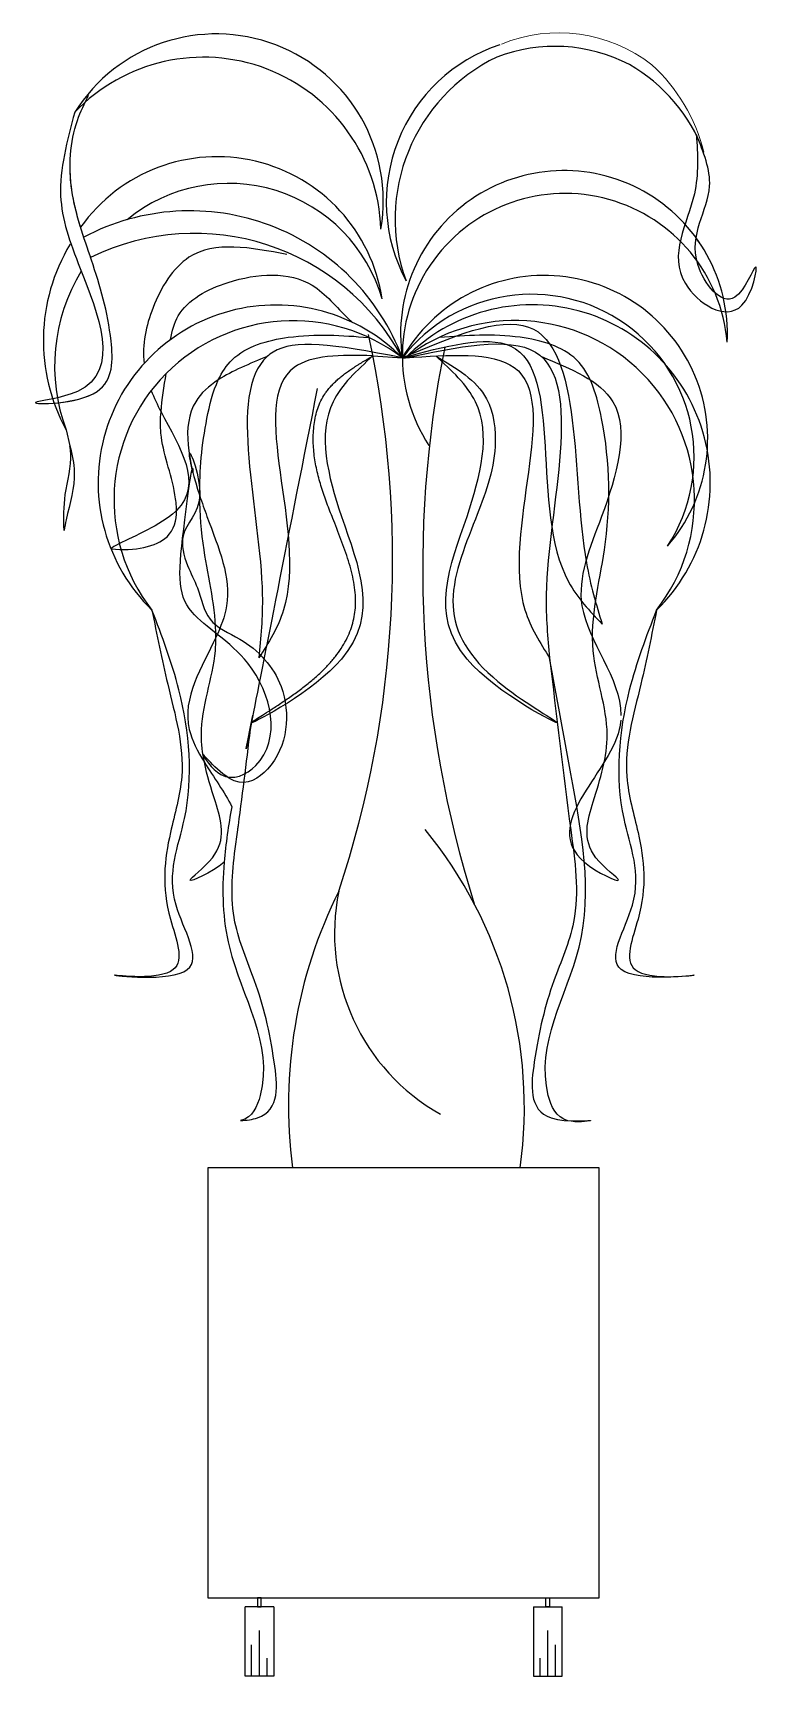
# Model space of a CAD drawing. Header units: millimetres. Extents: x 256.23 to 256.7, y 2604.13 to 2605.18.
import ezdxf

# ---------------------------------------------------------------- set-up
doc = ezdxf.new("R2010")
doc.units = ezdxf.units.MM
doc.header["$LTSCALE"] = 10
doc.layers.add('Vegetais', color=94, linetype='Continuous')

msp = doc.modelspace()

# ---------------------------------------------------------------- linework, layer by layer
at = {"layer": 'Vegetais'}
for p, q in [((256.4501590848503, 2604.973371509216), (256.46900298419, 2604.972124982212)), ((256.46900298419, 2604.972124982212), (256.471130619177, 2604.972158191827)), ((256.254099993424, 2604.926198795228), (256.2565459874612, 2604.915811193988))]:
    msp.add_line(p, q, dxfattribs=at)
at = {"layer": 'Vegetais', "color": 2}
for p, q in [((256.3447855938049, 2604.454464180352), (256.3447855938049, 2604.179464180353)), ((256.5947855938049, 2604.454464180352), (256.3447855938049, 2604.454464180352)), ((256.5947855938049, 2604.179464180353), (256.5947855938049, 2604.454464180352)), ((256.3447855938049, 2604.179464180353), (256.5947855938049, 2604.179464180353)), ((256.3764788626565, 2604.179464171852), (256.3764788626565, 2604.173829251817)), ((256.3788214262688, 2604.179464171852), (256.3764788626565, 2604.179464171852)), ((256.3788214262688, 2604.173829251817), (256.3788214262688, 2604.179464171852)), ((256.5607497613411, 2604.179464171852), (256.5630923249533, 2604.179464171852)), ((256.5607497613411, 2604.173829251817), (256.5607497613411, 2604.179464171852)), ((256.5630923249533, 2604.179464171852), (256.5630923249533, 2604.173829251817)), ((256.3684860861836, 2604.129464171851), (256.3684860861836, 2604.173829251817)), ((256.3868142027417, 2604.173829251817), (256.3684860861836, 2604.173829251817)), ((256.3764788626565, 2604.173829251817), (256.3788214262688, 2604.173829251817)), ((256.3868142027417, 2604.173829251817), (256.3868142027417, 2604.129464171851)), ((256.5527569848682, 2604.173829251817), (256.5527569848682, 2604.129464171851)), ((256.5527569848682, 2604.173829251817), (256.5710851014262, 2604.173829251817)), ((256.5630923249533, 2604.173829251817), (256.5607497613411, 2604.173829251817)), ((256.5710851014262, 2604.129464171851), (256.5710851014262, 2604.173829251817)), ((256.3868142027417, 2604.129464171851), (256.3684860861836, 2604.129464171851)), ((256.5527569848682, 2604.129464171851), (256.5710851014262, 2604.129464171851))]:
    msp.add_line(p, q, dxfattribs=at)
at = {"layer": 'Vegetais', "color": 1}
for p, q in [((256.3776501444626, 2604.129464171851), (256.3776501444626, 2604.158550202445)), ((256.5619210431472, 2604.129464171851), (256.5619210431472, 2604.158550202445)), ((256.3727119098494, 2604.129464171851), (256.3727119098494, 2604.149464171852)), ((256.5668592777604, 2604.129464171851), (256.5668592777604, 2604.149464171852)), ((256.3825883790759, 2604.129464171851), (256.3825883790759, 2604.141032494501)), ((256.556982808534, 2604.129464171851), (256.556982808534, 2604.141032494501))]:
    msp.add_line(p, q, dxfattribs=at)
at = {"layer": 'Vegetais'}
for centre, radius, start, end in [((256.3501251484539, 2605.0724607124), 0.1067247918317337, 350.3106586282404, 147.9463160316117), ((256.3418450535277, 2605.050744895653), 0.1135444899446205, 1.894347911196836, 136.3626267469263), ((256.5648968789937, 2605.071656228934), 0.1061391492853694, 108.4862048285148, 208.2401285007655), ((256.5792697602169, 2605.060894874206), 0.1148690162943398, 115.6928600994224, 200.0917312267311), ((256.566439452648, 2605.068220362836), 0.1030470342575305, 62.44602099966458, 111.0250351098612), ((256.5606353868288, 2605.066020756763), 0.1077611230815733, 20.47699530124043, 60.25052990718108), ((256.3505503401285, 2604.994023868152), 0.1066877187000905, 8.49024291261783, 144.7604410480061), ((256.5722929356464, 2604.98744186692), 0.1044194475591625, 357.1087121525709, 188.4349314843345), ((256.3579542852176, 2604.981569215164), 0.1020884799306159, 16.03896690509896, 129.3941542275746), ((256.5729808218618, 2604.973233801731), 0.10398374972647, 4.932664682320309, 213.2704547333171), ((256.3333054994444, 2604.921190917242), 0.1449416653044301, 20.57362957522817, 117.9260415249632), ((256.3362995163287, 2604.901252777429), 0.1504429453104606, 28.10509034677108, 116.2255812881429), ((256.3590167718912, 2604.983207943123), 0.1194050809123596, 148.9721872189425, 208.5185482661152), ((256.3637035408157, 2604.966883119616), 0.1169108714008815, 148.6803254574159, 200.3646904534598), ((256.559705040223, 2604.920389519907), 0.1044194475591625, 318.9738173939845, 150.3000367266573), ((256.3881747426187, 2604.892351969401), 0.1135646873322041, 44.62354413292967, 225.7928148753812), ((256.5514724096229, 2604.908789257096), 0.10398374972647, 326.797769924915, 142.4760841979827), ((256.552110818674, 2604.892353587339), 0.1136950641322699, 314.2735226183696, 135.4189166544857), ((256.3992204871176, 2604.881386202271), 0.1144688738612949, 52.437979685181, 217.9783793229426), ((256.5410738426294, 2604.881375698753), 0.1146015512789897, 322.0800441285784, 127.612395143783)]:
    msp.add_arc(centre, radius, start, end, dxfattribs=at)
at = {"layer": 'Vegetais', "lineweight": 0}
for centre, radius, start, end in [((256.5688778807743, 2605.082408744288), 0.09746892591616535, 52.30942629685541, 112.0505926662926), ((256.552350562484, 2605.076643126441), 0.1125423612209446, 13.92098465314126, 47.43989845993175), ((256.5722929356464, 2604.98744186692), 0.1044194475591594, 12.62288449199073, 36.04707791210426)]:
    msp.add_arc(centre, radius, start, end, dxfattribs=at)
at = {"layer": 'Vegetais', "color": 34}
for centre, radius, start, end in [((255.7888189226792, 2604.843732757487), 0.673926565769496, 341.6232533746016, 12.27143505949727), ((257.1970538782612, 2604.837730004009), 0.7150665290539463, 168.599628149462, 197.4625825953327), ((256.2670360066243, 2604.493098649182), 0.2799485615157929, 352.0675447699211, 39.35726723424298), ((256.7031876160706, 2604.494523369052), 0.3069518731076675, 153.5451665512435, 187.4988571030121), ((256.558730690715, 2604.604496483838), 0.1330734810511462, 168.394106009929, 240.5616299614854)]:
    msp.add_arc(centre, radius, start, end, dxfattribs=at)
at = {"layer": 'Vegetais'}
for points in [[(256.2596704220255, 2605.129101013055), (256.2506702402828, 2605.075715256365), (256.263192109452, 2605.02927974914), (256.2614032913339, 2604.950696607861), (256.2345707348775, 2604.943552703507), (256.2739253028456, 2604.950696607861), (256.2828693934359, 2604.982844241916), (256.2703475242669, 2605.034637709637), (256.2578256550977, 2605.079287208541), (256.2614032913339, 2605.123936707447), (256.2685587061487, 2605.140010524475)], [(256.6569267313498, 2605.114736375376), (256.6653428438412, 2605.081880063847), (256.6578585798786, 2605.031832726831), (256.6813881804578, 2605.010880277755), (256.6948218294716, 2605.030238703359), (256.6859722408401, 2605.005755333375), (256.6498756707177, 2605.019569623193), (256.65559677542, 2605.07703039994), (256.6569267313497, 2605.114736375376)], [(256.4690029841926, 2604.972124982211), (256.5496412627911, 2604.991855703601), (256.5866371831501, 2604.841118396351), (256.5966687970429, 2604.801960902768)], [(256.4690029841926, 2604.972124982211), (256.5382312191462, 2604.979647354985), (256.5752271395052, 2604.828910047736), (256.5966687970429, 2604.801960902768)], [(256.471130619177, 2604.972158191827), (256.5540687533264, 2604.975777479837), (256.5609453606556, 2604.820718954784), (256.5631446967323, 2604.780356775683)], [(256.471130619177, 2604.972158191827), (256.5404961533609, 2604.966029792826), (256.5473727606902, 2604.810971267772), (256.5631446967323, 2604.780356775683)], [(256.4903116896273, 2604.973371509216), (256.5157237779445, 2604.944127175883), (256.5103502064655, 2604.870805368743), (256.5103502064655, 2604.779600208158), (256.5679716899469, 2604.739057518762), (256.5300533967834, 2604.765293512509), (256.5013941591055, 2604.81357858615), (256.5157237779445, 2604.869017039845), (256.5282623011854, 2604.915513784586), (256.5228885873639, 2604.945915504782), (256.4903116896273, 2604.973371509216)], [(256.3352083320323, 2604.898764193032), (256.3352063473326, 2604.899076216704), (256.3300371796745, 2604.868684810196), (256.3346319953706, 2604.809622320204), (256.3702411053024, 2604.776937278585), (256.375410130618, 2604.711567195349), (256.3530108311272, 2604.705832978652), (256.3415240765721, 2604.718448294061), (256.3616259682149, 2604.701819020518), (256.3828765637816, 2604.709273560238), (256.3914917008691, 2604.762028392526), (256.3650720799868, 2604.792419734574), (256.3461187499257, 2604.805035049983), (256.3380779648002, 2604.825104840652), (256.3317602355605, 2604.839440285704), (256.3288886180931, 2604.858363258818), (256.339536824755, 2604.883954600011), (256.3329089394846, 2604.911118091105), (256.3352083320324, 2604.898764193032)], [(256.3089911964514, 2604.810946169698), (256.3262307602587, 2604.759928461353), (256.3298132361397, 2604.67766494526), (256.3244396646606, 2604.622226556026), (256.3316044740802, 2604.581094797979), (256.2850331416824, 2604.577518075722), (256.3226484267202, 2604.581094797979), (256.3208571887797, 2604.613284847073), (256.3208571887797, 2604.668723300768), (256.3280219981991, 2604.704490007658), (256.3190659508392, 2604.76350511915), (256.3089911964514, 2604.810946169698)], [(256.631479578026, 2604.810946169698), (256.6142400142187, 2604.759928461353), (256.6106575383378, 2604.67766494526), (256.6160311098167, 2604.622226556026), (256.6088663003973, 2604.581094797979), (256.6554376327949, 2604.577518075722), (256.6178223477573, 2604.581094797979), (256.6196135856977, 2604.613284847073), (256.6196135856977, 2604.668723300768), (256.6124487762783, 2604.704490007658), (256.6214048236382, 2604.76350511915), (256.6314795780258, 2604.810946169698)], [(256.5631446967323, 2604.780356775683), (256.576624729181, 2604.706278336557), (256.58199830066, 2604.595401493628), (256.5622951103421, 2604.500619610785), (256.5748334912405, 2604.484524586238), (256.5891631100794, 2604.484524586238), (256.5640863482826, 2604.486312915136), (256.5533390629822, 2604.522079622027), (256.5658774438806, 2604.573941417925), (256.5784159671215, 2604.611496518175), (256.576624729181, 2604.670511629666), (256.5631446967323, 2604.780356775683)]]:
    msp.add_spline(points, degree=3, dxfattribs=at)
for points, knots in [([(256.263413496333, 2605.055582293853), (256.2610423600213, 2605.06332267422), (256.2574050417603, 2605.077374302442), (256.2565131853232, 2605.092063793706), (256.2567445715937, 2605.098464463867)], [71.48343700739231, 71.48343700739231, 71.48343700739231, 71.48343700739231, 76.32564919340021, 80.1159746931718, 80.1159746931718, 80.1159746931718, 80.1159746931718]), ([(256.3952729904213, 2605.038209661813), (256.3721398887399, 2605.042615942681), (256.3344160798451, 2605.049801390602), (256.30779542712, 2605.00551905172), (256.3026170566911, 2604.980732329661), (256.3039574001161, 2604.968538434279)], [0, 0, 0, 0, 12.52699139762899, 20.42812226464566, 27.64973882571252, 27.64973882571252, 27.64973882571252, 27.64973882571252]), ([(256.2491665609415, 2604.943443151761), (256.2575680650143, 2604.944350874553), (256.2846865919034, 2604.950068855388), (256.2837364135419, 2604.991797878781), (256.2757646043924, 2605.018573310168), (256.2699950228887, 2605.035685001196), (256.2698178137596, 2605.036209300121)], [45.76739554284163, 45.76739554284163, 45.76739554284163, 45.76739554284163, 49.72036106880084, 56.39409205477138, 67.05122207364418, 67.38778263750987, 67.38778263750987, 67.38778263750987, 67.38778263750987]), ([(256.3207956135323, 2604.983768549802), (256.3217561805209, 2604.989251752992), (256.3265515955426, 2605.006535447225), (256.3618174076043, 2605.025429822809), (256.4085394956203, 2605.028250872752), (256.4276018974149, 2605.003512405879), (256.4363209441701, 2604.995559676946), (256.4371834427656, 2604.994797494041)], [89.32854225518706, 89.32854225518706, 89.32854225518706, 89.32854225518706, 92.61884697798078, 100.3059560279983, 111.0449489362308, 117.3698596937566, 118.055249452022, 118.055249452022, 118.055249452022, 118.055249452022]), ([(256.3514152014121, 2604.95805729508), (256.3536931169531, 2604.962947432955), (256.3634147308031, 2604.977926824366), (256.4010520948461, 2604.988602261611), (256.4305609626502, 2604.986465299796), (256.4474003320206, 2604.98522177242)], [141.776845452539, 141.776845452539, 141.776845452539, 141.776845452539, 144.9995295042458, 152.7145638937999, 162.976053270079, 162.976053270079, 162.976053270079, 162.976053270079]), ([(256.4690029841919, 2604.972124982212), (256.4237779212656, 2604.981245540886), (256.397617853742, 2604.984321056897), (256.3837699710352, 2604.974004893779), (256.3826017721731, 2604.972957762438)], [3.338138745254395, 3.338138745254395, 3.338138745254395, 3.338138745254395, 16.60341331401517, 17.93664509821364, 17.93664509821364, 17.93664509821364, 17.93664509821364]), ([(256.6085213354058, 2604.740467926844), (256.6083671761569, 2604.738499157328), (256.6035925386118, 2604.707408876324), (256.5445097051098, 2604.665086894595), (256.6183079875771, 2604.631720826306), (256.5815828598078, 2604.657435000059), (256.5917410483175, 2604.691426868008), (256.6056213880074, 2604.734548708663), (256.5840243473903, 2604.788317443433), (256.6025670409999, 2604.855953282033), (256.6017885311647, 2604.917827368284), (256.5858462898303, 2604.975433564714), (256.5392995252181, 2604.988636058491), (256.5096895083944, 2604.986449187554), (256.492740037412, 2604.985197371127)], [52.56433180811527, 52.56433180811527, 52.56433180811527, 52.56433180811527, 53.75505140900715, 71.28163025959614, 76.19654209376522, 80.24632982372032, 87.4086363101947, 96.17754649944717, 107.056051313954, 120.0115621670438, 136.8257480585333, 144.9995295042458, 152.7145638937999, 163.0431668746596, 163.0431668746596, 163.0431668746596, 163.0431668746596]), ([(256.3826017721731, 2604.972957762438), (256.3565703140499, 2604.949624101901), (256.3843995293812, 2604.853620776203), (256.3785725350629, 2604.793267085142), (256.3773260777451, 2604.780356775683)], [17.93664509821364, 17.93664509821364, 17.93664509821364, 17.93664509821364, 47.64560004111519, 55.73001116624291, 55.73001116624291, 55.73001116624291, 55.73001116624291]), ([(256.3724990845305, 2604.739057518762), (256.3744030610076, 2604.740850255929), (256.4209433858475, 2604.767481997847), (256.4478420614125, 2604.812296397182), (256.4252314121084, 2604.866951309234), (256.4096176150395, 2604.908614275542), (256.4146296855686, 2604.95249401838), (256.4371191119934, 2604.965709068552), (256.4501590848502, 2604.973371509216)], [54.78433813592373, 54.7843381359652, 54.7843381359652, 54.7843381359652, 64.00632127264569, 75.2362816300703, 86.68837335891017, 96.3199087228287, 102.4945063325799, 111.0152726024204, 111.0152726024204, 111.0152726024204, 111.0152726024204]), ([(256.4501590848503, 2604.973371509216), (256.4293789278794, 2604.974379743404), (256.3558085628445, 2604.971904152279), (256.4173963432497, 2604.84340643382), (256.3834841787778, 2604.790046408631), (256.3773260777451, 2604.780356775683)], [3.230780080363488, 3.230780080363488, 3.230780080363488, 3.230780080363488, 13.92714558973484, 44.96933231683487, 51.85700563209713, 51.85700563209713, 51.85700563209713, 51.85700563209713]), ([(256.4501590848502, 2604.973371509216), (256.440120824156, 2604.964194512067), (256.411033934965, 2604.93760322227), (256.4298785615374, 2604.863335586399), (256.4644592789264, 2604.786267542323), (256.374830988182, 2604.739027155867), (256.3724707034652, 2604.738818721352)], [0, 0, 0, 0, 7.748561840007343, 22.45225208801641, 40.6932842050992, 53.88176027600793, 53.88176027600793, 53.88176027600793, 53.88176027600793]), ([(256.5578690023043, 2604.972957762438), (256.5766241084992, 2604.9652741678), (256.6209807739497, 2604.94710212264), (256.5988533250921, 2604.873422276526), (256.5707423983523, 2604.808848176474), (256.6086468968713, 2604.767775078187), (256.6086434514261, 2604.743613445255)], [0, 0, 0, 0, 10.79393746730654, 25.52814514374769, 37.2449973516363, 51.9286511793327, 51.9286511793327, 51.9286511793327, 51.9286511793327]), ([(256.3514152014121, 2604.95805729508), (256.3453229420329, 2604.954109064216), (256.32613555148, 2604.936956773536), (256.3322842040873, 2604.906043634888), (256.339536824755, 2604.883954600011)], [6.410468004072525, 6.410468004072525, 6.410468004072525, 6.410468004072525, 10.79393746730654, 23.06551994466952, 23.06551994466952, 23.06551994466952, 23.06551994466952]), ([(256.339536824755, 2604.883954600011), (256.3393728059696, 2604.900169323978), (256.3416073882848, 2604.924786344157), (256.3479155776457, 2604.950544442903), (256.3514152014121, 2604.95805729508)], [127.012591884112, 127.012591884112, 127.012591884112, 127.012591884112, 136.8257480585333, 141.776845452539, 141.776845452539, 141.776845452539, 141.776845452539]), ([(256.3247291307687, 2604.874592412999), (256.3247112320814, 2604.877910676371), (256.3224805235554, 2604.895979436546), (256.3141209787618, 2604.915450026351), (256.3144246284386, 2604.933049421167), (256.3147897907565, 2604.937721405145)], [67.49386054262229, 67.49386054262229, 67.49386054262229, 67.49386054262229, 69.36504189461033, 77.4243951164153, 80.28026554710178, 80.28026554710178, 80.28026554710178, 80.28026554710178]), ([(256.2528993860976, 2604.861868176149), (256.2525721080601, 2604.869554660495), (256.2525671751753, 2604.885960358633), (256.2580667149182, 2604.903968211035), (256.2568082505377, 2604.914249161851), (256.2565459874612, 2604.915811193988)], [99.2315774932201, 99.2315774932201, 99.2315774932201, 99.2315774932201, 103.8132874761711, 109.1336050908868, 110.0882245777762, 110.0882245777762, 110.0882245777762, 110.0882245777762]), ([(256.2565459874612, 2604.915811193988), (256.2580910637785, 2604.910206599867), (256.2613534891938, 2604.894581888658), (256.2558368759594, 2604.877246045447), (256.2532936469648, 2604.864166924645), (256.2528993860976, 2604.861868176149)], [1.96637378305282, 1.96637378305282, 1.96637378305282, 1.96637378305282, 5.399084235957133, 11.56465925799199, 12.86444295578907, 12.86444295578907, 12.86444295578907, 12.86444295578907]), ([(256.3499081027703, 2604.793471179685), (256.3499695354749, 2604.812110156003), (256.3421464602138, 2604.842434171066), (256.3396538411737, 2604.872386480405), (256.339536824755, 2604.883954600011)], [108.7673267411176, 108.7673267411176, 108.7673267411176, 108.7673267411176, 120.0115621670438, 127.012591884112, 127.012591884112, 127.012591884112, 127.012591884112]), ([(256.339536824755, 2604.883954600011), (256.3409922594105, 2604.879521837243), (256.350003688765, 2604.854158099796), (256.3626222549528, 2604.825171771346), (256.3530036460153, 2604.800187604465), (256.3499081027703, 2604.793471179685)], [23.06551994466952, 23.06551994466952, 23.06551994466952, 23.06551994466952, 25.52814514374769, 37.2449973516363, 41.53026542949902, 41.53026542949902, 41.53026542949902, 41.53026542949902]), ([(256.2828130410546, 2604.849974498353), (256.2980771120182, 2604.84856641895), (256.3212188018429, 2604.853388015458), (256.3247633939109, 2604.868240319772), (256.3247291307687, 2604.874592412999)], [58.67934546589758, 58.67934546589758, 58.67934546589758, 58.67934546589758, 63.91189098318796, 67.49386054262229, 67.49386054262229, 67.49386054262229, 67.49386054262229]), ([(256.3247291307687, 2604.874592412999), (256.3244962431475, 2604.87436045912), (256.3152923658561, 2604.865456159873), (256.2972405004159, 2604.858012531618), (256.2882194442997, 2604.85342387804)], [46.73250083584535, 46.73250083584535, 46.73250083584535, 46.73250083584535, 46.9079324591083, 53.4953008811421, 53.4953008811421, 53.4953008811421, 53.4953008811421]), ([(256.3499081027703, 2604.793471179685), (256.3410773008293, 2604.774310918531), (256.3236093399264, 2604.74840375574), (256.3382055176394, 2604.720642522558), (256.3425056226806, 2604.713642538989)], [41.53026542949902, 41.53026542949902, 41.53026542949902, 41.53026542949902, 53.75505140900715, 57.88045057022565, 57.88045057022565, 57.88045057022565, 57.88045057022565]), ([(256.3425056226806, 2604.713642538989), (256.3412864105467, 2604.719534761821), (256.338253884929, 2604.743024665065), (256.3489979480682, 2604.769773454008), (256.3498987532438, 2604.790634488621), (256.3499081027703, 2604.793471179685)], [92.54807243983485, 92.54807243983485, 92.54807243983485, 92.54807243983485, 96.17754649944717, 107.056051313954, 108.7673267411176, 108.7673267411176, 108.7673267411176, 108.7673267411176]), ([(256.3551382467922, 2604.649774307338), (256.3471362676178, 2604.643011967985), (256.3221627869004, 2604.631720826306), (256.3588879146697, 2604.657435000059), (256.3505749227747, 2604.685252373451), (256.3442320609437, 2604.705298987717), (256.3425056226806, 2604.713642538989)], [71.28163025959482, 71.28163025959482, 71.28163025959482, 71.28163025959614, 76.19654209376522, 80.24632982372032, 87.4086363101947, 92.54807243983485, 92.54807243983485, 92.54807243983485, 92.54807243983485]), ([(256.3622090429104, 2604.658235882542), (256.3627236928342, 2604.66233081959), (256.3634170002763, 2604.667344533101), (256.3640951967769, 2604.672345555194), (256.3642190234076, 2604.673261888793)], [104.024917002894, 104.024917002894, 104.024917002894, 104.024917002894, 106.4640564720229, 107.0115419581511, 107.0115419581511, 107.0115419581511, 107.0115419581511]), ([(256.3656782003885, 2604.484535318533), (256.3694264091698, 2604.484765307453), (256.3914904483011, 2604.487697889581), (256.3866265694635, 2604.531664490327), (256.3777868382293, 2604.56904609847), (256.3579883662351, 2604.613474382289), (256.3602321493996, 2604.642506249437), (256.3622090429104, 2604.658235882542)], [67.01838439427753, 67.01838439427753, 67.01838439427753, 67.01838439427753, 68.59652251267897, 76.06582358606853, 86.73701259069244, 94.65559862563347, 104.024917002894, 104.024917002894, 104.024917002894, 104.024917002894]), ([(256.3551382467922, 2604.649774307338), (256.3536105463099, 2604.631443406924), (256.3548032122769, 2604.580946819406), (256.3909552330545, 2604.527397863069), (256.3733236917549, 2604.486551885378), (256.3656782003882, 2604.484535318534)], [26.31615209074688, 26.31615209074688, 26.31615209074688, 26.31615209074688, 37.260381876521, 56.62201509683472, 60.69525060822874, 60.69525060822874, 60.69525060822874, 60.69525060822874])]:
    msp.add_open_spline(points, degree=3, knots=knots, dxfattribs=at)
for points in [[(256.3826017721731, 2604.972957762438), (256.3714632040148, 2604.968394512212), (256.3603246358566, 2604.963831261987), (256.3514152014121, 2604.95805729508)], [(256.3147897907565, 2604.937721405145), (256.3154090049438, 2604.945643796417), (256.3168497863115, 2604.953759592483), (256.3180219205436, 2604.962070251931)], [(256.3084751063893, 2604.951160115445), (256.3102638727862, 2604.946701097577), (256.3124594099304, 2604.942208365978), (256.3147897907565, 2604.937721405145)], [(256.3147897907565, 2604.937721405145), (256.3267127853677, 2604.914764638065), (256.3421655588659, 2604.891958931299), (256.3247291307687, 2604.874592412999)], [(256.2882194442997, 2604.85342387804), (256.2854363876734, 2604.852008247478), (256.2834682820686, 2604.850845965278), (256.2828130410546, 2604.849974498353)], [(256.3642190234076, 2604.673261888793), (256.3671978927071, 2604.695305919319), (256.3698901643161, 2604.717109241414), (256.3724707034652, 2604.738818721352)], [(256.3425056226806, 2604.713642538989), (256.3483926501081, 2604.704059262565), (256.3554366102564, 2604.694484599784), (256.3599834938951, 2604.685233218354)], [(256.3599834938957, 2604.685233218354), (256.3579195957135, 2604.673433587313), (256.3561224831383, 2604.661584173639), (256.3551382467922, 2604.649774307338)]]:
    msp.add_open_spline(points, degree=3, dxfattribs=at)

doc.saveas('drawing.dxf')
